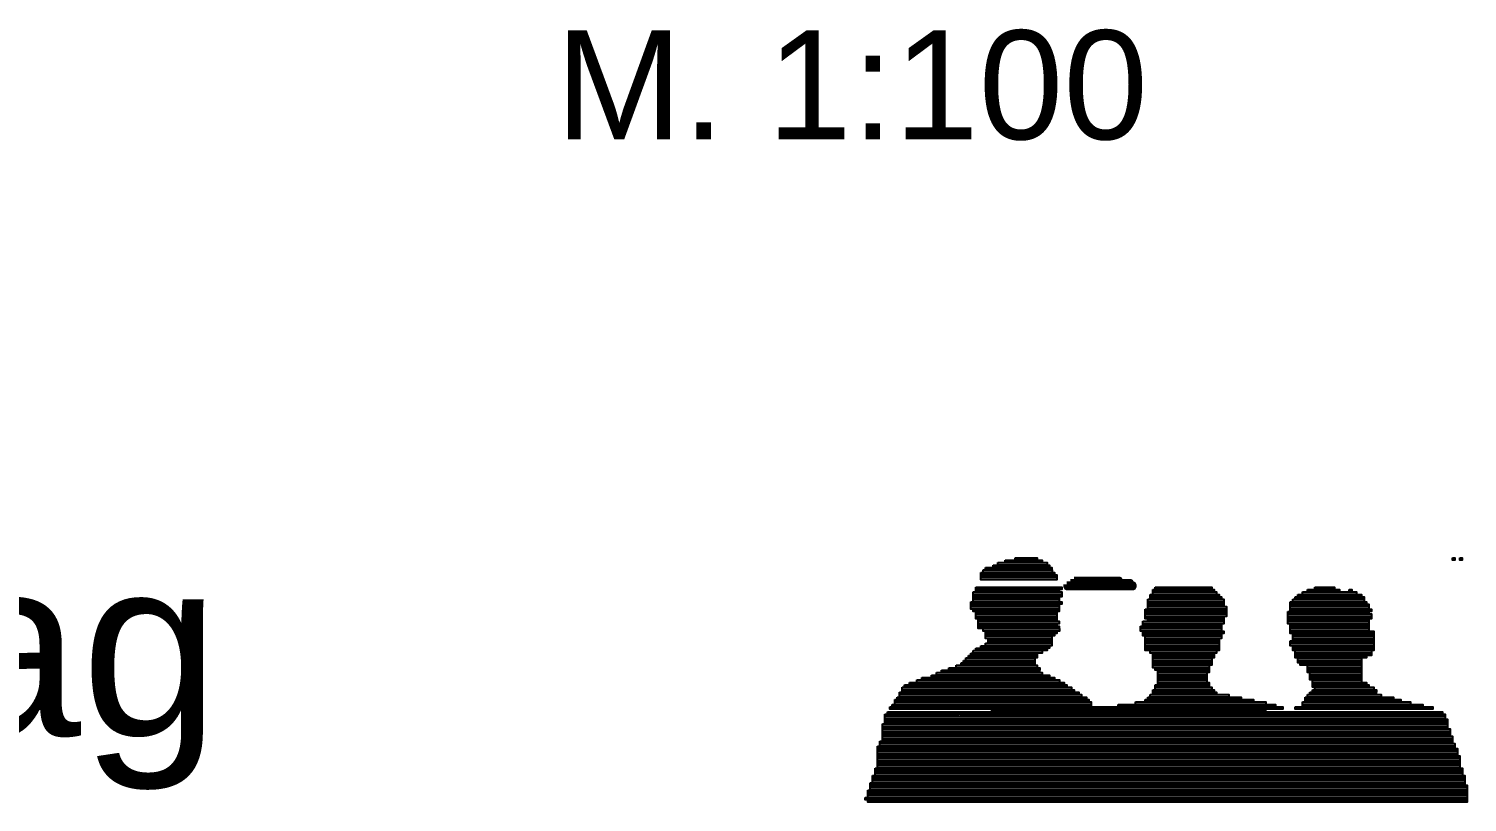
# Model space of a CAD drawing. Header units: millimetres. Extents: x 7 to 41668, y 3977 to 28530.
# Drawn here: x 37657 to 41343, y 9532 to 11515 of the extents above; entities that cross this region are included whole.
import ezdxf

# ---------------------------------------------------------------- set-up
doc = ezdxf.new("R2010")
doc.units = ezdxf.units.MM
doc.header["$LTSCALE"] = 50
doc.layers.add('12_Plankopf', color=140, linetype='Continuous')
doc.styles.add('PLAN', font='arial.ttf')

msp = doc.modelspace()

# ---------------------------------------------------------------- hatches: boundary and pattern name
at = {"layer": '12_Plankopf'}
for points in [[(40127.8, 10139.7), (40272.6, 10139.7), (40272.6, 10133.4), (40127.8, 10133.4)], [(40140.5, 10146), (40266.3, 10146), (40266.3, 10139.7), (40140.5, 10139.7)], [(40159.2, 10152.2), (40253.6, 10152.2), (40253.6, 10146), (40159.2, 10146)], [(40184.6, 10158.5), (40241.2, 10158.5), (40241.2, 10152.2), (40184.6, 10152.2)], [(41305, 10158.5), (41311.3, 10158.5), (41311.3, 10152.2), (41305, 10152.2)], [(41323.7, 10158.5), (41330, 10158.5), (41330, 10152.2), (41323.7, 10152.2)], [(40096.4, 10120.9), (40285.2, 10120.9), (40285.2, 10114.6), (40096.4, 10114.6)], [(40096.4, 10114.6), (40291.5, 10114.6), (40291.5, 10108.4), (40096.4, 10108.4)], [(40096.4, 10108.4), (40291.5, 10108.4), (40291.5, 10102.1), (40096.4, 10102.1)], [(40102.7, 10127.2), (40279, 10127.2), (40279, 10120.9), (40102.7, 10120.9)], [(40108.7, 10133.4), (40278.7, 10133.4), (40278.7, 10127.2), (40108.7, 10127.2)], [(40077.3, 10070.7), (40303.9, 10070.7), (40303.9, 10064.5), (40077.3, 10064.5)], [(40077.3, 10064.5), (40303.9, 10064.5), (40303.9, 10058.2), (40077.3, 10058.2)], [(40083.7, 10083.2), (40304, 10083.2), (40304, 10077), (40083.7, 10077)], [(40083.7, 10077), (40297.7, 10077), (40297.7, 10070.7), (40083.7, 10070.7)], [(40530.6, 10064.5), (40706.9, 10064.5), (40706.9, 10058.2), (40530.6, 10058.2)], [(40537, 10077), (40694.4, 10077), (40694.4, 10070.7), (40537, 10070.7)], [(40537, 10070.7), (40700.7, 10070.7), (40700.7, 10064.5), (40537, 10064.5)], [(40543.3, 10083.2), (40688.1, 10083.2), (40688.1, 10077), (40543.3, 10077)], [(40908.5, 10064.5), (41072.1, 10064.5), (41072.1, 10058.2), (40908.5, 10058.2)], [(40920.8, 10070.7), (41059.3, 10070.7), (41059.3, 10064.5), (40920.8, 10064.5)], [(40933.5, 10077), (41015.4, 10077), (41015.4, 10070.7), (40933.5, 10070.7)], [(40952.6, 10083.2), (41002.9, 10083.2), (41002.9, 10077), (40952.6, 10077)], [(41040.4, 10077), (41046.7, 10077), (41046.7, 10070.7), (41040.4, 10070.7)], [(40071, 10045.7), (40303.9, 10045.7), (40303.9, 10039.4), (40071, 10039.4)], [(40071, 10039.4), (40297.6, 10039.4), (40297.6, 10033.1), (40071, 10033.1)], [(40071, 10033.1), (40297.6, 10033.1), (40297.6, 10026.8), (40071, 10026.8)], [(40077.3, 10058.2), (40297.6, 10058.2), (40297.6, 10051.9), (40077.3, 10051.9)], [(40077.3, 10051.9), (40297.6, 10051.9), (40297.6, 10045.7), (40077.3, 10045.7)], [(40077.3, 10026.8), (40297.6, 10026.8), (40297.6, 10020.5), (40077.3, 10020.5)], [(40517.9, 10026.8), (40725.7, 10026.8), (40725.7, 10020.5), (40517.9, 10020.5)], [(40524.3, 10051.9), (40719.4, 10051.9), (40719.4, 10045.7), (40524.3, 10045.7)], [(40524.3, 10045.7), (40719.4, 10045.7), (40719.4, 10039.4), (40524.3, 10039.4)], [(40524.3, 10039.4), (40719.4, 10039.4), (40719.4, 10033.1), (40524.3, 10033.1)], [(40524.3, 10033.1), (40725.7, 10033.1), (40725.7, 10026.8), (40524.3, 10026.8)], [(40530.6, 10058.2), (40713.2, 10058.2), (40713.2, 10051.9), (40530.6, 10051.9)], [(40889.4, 10045.7), (41084.6, 10045.7), (41084.6, 10039.4), (40889.4, 10039.4)], [(40889.4, 10039.4), (41090.8, 10039.4), (41090.8, 10033.1), (40889.4, 10033.1)], [(40889.4, 10033.1), (41090.8, 10033.1), (41090.8, 10026.8), (40889.4, 10026.8)], [(40889.4, 10026.8), (41097.1, 10026.8), (41097.1, 10020.5), (40889.4, 10020.5)], [(40895.8, 10051.9), (41078.3, 10051.9), (41078.3, 10045.7), (40895.8, 10045.7)], [(40902.1, 10058.2), (41078.3, 10058.2), (41078.3, 10051.9), (40902.1, 10051.9)], [(40083.7, 10020.5), (40291.4, 10020.5), (40291.4, 10014.3), (40083.7, 10014.3)], [(40083.7, 10014.3), (40291.4, 10014.3), (40291.4, 10008), (40083.7, 10008)], [(40083.7, 10008), (40291.4, 10008), (40291.4, 10001.8), (40083.7, 10001.8)], [(40090, 10001.8), (40291.5, 10001.8), (40291.5, 9995.5), (40090, 9995.5)], [(40090, 9995.5), (40297.7, 9995.5), (40297.7, 9989.2), (40090, 9989.2)], [(40090, 9989.2), (40291.5, 9989.2), (40291.5, 9982.9), (40090, 9982.9)], [(40511.6, 9995.5), (40719.3, 9995.5), (40719.3, 9989.2), (40511.6, 9989.2)], [(40511.6, 9989.2), (40713, 9989.2), (40713, 9982.9), (40511.6, 9982.9)], [(40517.9, 10020.5), (40725.7, 10020.5), (40725.7, 10014.3), (40517.9, 10014.3)], [(40517.9, 10014.3), (40725.7, 10014.3), (40725.7, 10008), (40517.9, 10008)], [(40517.9, 10008), (40719.4, 10008), (40719.4, 10001.8), (40517.9, 10001.8)], [(40524.3, 10001.8), (40719.4, 10001.8), (40719.4, 9995.5), (40524.3, 9995.5)], [(40883.1, 10020.5), (41090.8, 10020.5), (41090.8, 10014.3), (40883.1, 10014.3)], [(40883.1, 10014.3), (41097.1, 10014.3), (41097.1, 10008), (40883.1, 10008)], [(40883.1, 10008), (41097.1, 10008), (41097.1, 10001.8), (40883.1, 10001.8)], [(40883.1, 10001.8), (41090.8, 10001.8), (41090.8, 9995.5), (40883.1, 9995.5)], [(40883.1, 9995.5), (41090.8, 9995.5), (41090.8, 9989.2), (40883.1, 9989.2)], [(40889.4, 9989.2), (41090.8, 9989.2), (41090.8, 9982.9), (40889.4, 9982.9)], [(40090, 9982.9), (40297.7, 9982.9), (40297.7, 9976.7), (40090, 9976.7)], [(40102.7, 9976.7), (40297.9, 9976.7), (40297.9, 9970.4), (40102.7, 9970.4)], [(40108.7, 9970.4), (40291.3, 9970.4), (40291.3, 9964.1), (40108.7, 9964.1)], [(40108.7, 9964.1), (40285, 9964.1), (40285, 9957.9), (40108.7, 9957.9)], [(40108.7, 9957.9), (40278.7, 9957.9), (40278.7, 9951.6), (40108.7, 9951.6)], [(40115.1, 9951.6), (40278.7, 9951.6), (40278.7, 9945.3), (40115.1, 9945.3)], [(40505.6, 9982.9), (40713.3, 9982.9), (40713.3, 9976.7), (40505.6, 9976.7)], [(40505.6, 9976.7), (40713.3, 9976.7), (40713.3, 9970.4), (40505.6, 9970.4)], [(40511.6, 9970.4), (40719.3, 9970.4), (40719.3, 9964.1), (40511.6, 9964.1)], [(40511.6, 9964.1), (40713, 9964.1), (40713, 9957.9), (40511.6, 9957.9)], [(40517.9, 9957.9), (40713.1, 9957.9), (40713.1, 9951.6), (40517.9, 9951.6)], [(40517.9, 9951.6), (40706.8, 9951.6), (40706.8, 9945.3), (40517.9, 9945.3)], [(40889.4, 9982.9), (41090.8, 9982.9), (41090.8, 9976.7), (40889.4, 9976.7)], [(40889.4, 9976.7), (41090.8, 9976.7), (41090.8, 9970.4), (40889.4, 9970.4)], [(40889.4, 9970.4), (41103.5, 9970.4), (41103.5, 9964.1), (40889.4, 9964.1)], [(40895.8, 9964.1), (41103.5, 9964.1), (41103.5, 9957.9), (40895.8, 9957.9)], [(40895.8, 9957.9), (41103.5, 9957.9), (41103.5, 9951.6), (40895.8, 9951.6)], [(40895.8, 9951.6), (41103.5, 9951.6), (41103.5, 9945.3), (40895.8, 9945.3)], [(40071, 9914), (40240.9, 9914), (40240.9, 9907.7), (40071, 9907.7)], [(40077.3, 9920.3), (40253.6, 9920.3), (40253.6, 9914), (40077.3, 9914)], [(40083.7, 9926.5), (40266.2, 9926.5), (40266.2, 9920.3), (40083.7, 9920.3)], [(40096.4, 9932.8), (40272.6, 9932.8), (40272.6, 9926.5), (40096.4, 9926.5)], [(40108.7, 9939.1), (40278.7, 9939.1), (40278.7, 9932.8), (40108.7, 9932.8)], [(40115.1, 9945.3), (40278.7, 9945.3), (40278.7, 9939.1), (40115.1, 9939.1)], [(40517.9, 9945.3), (40706.8, 9945.3), (40706.8, 9939.1), (40517.9, 9939.1)], [(40517.9, 9939.1), (40706.8, 9939.1), (40706.8, 9932.8), (40517.9, 9932.8)], [(40517.9, 9932.8), (40706.8, 9932.8), (40706.8, 9926.5), (40517.9, 9926.5)], [(40517.9, 9926.5), (40706.8, 9926.5), (40706.8, 9920.3), (40517.9, 9920.3)], [(40530.6, 9920.3), (40700.6, 9920.3), (40700.6, 9914), (40530.6, 9914)], [(40537, 9914), (40694.4, 9914), (40694.4, 9907.7), (40537, 9907.7)], [(40889.4, 9945.3), (41103.5, 9945.3), (41103.5, 9939.1), (40889.4, 9939.1)], [(40889.4, 9939.1), (41103.5, 9939.1), (41103.5, 9932.8), (40889.4, 9932.8)], [(40895.8, 9932.8), (41103.5, 9932.8), (41103.5, 9926.5), (40895.8, 9926.5)], [(40895.8, 9926.5), (41103.5, 9926.5), (41103.5, 9920.3), (40895.8, 9920.3)], [(40902.1, 9920.3), (41097.2, 9920.3), (41097.2, 9914), (40902.1, 9914)], [(40902.1, 9914), (41097.2, 9914), (41097.2, 9907.7), (40902.1, 9907.7)], [(40033.2, 9882.6), (40240.9, 9882.6), (40240.9, 9876.4), (40033.2, 9876.4)], [(40045.9, 9888.9), (40234.8, 9888.9), (40234.8, 9882.6), (40045.9, 9882.6)], [(40052.3, 9895.1), (40234.8, 9895.1), (40234.8, 9888.9), (40052.3, 9888.9)], [(40058.6, 9901.4), (40234.9, 9901.4), (40234.9, 9895.1), (40058.6, 9895.1)], [(40065, 9907.7), (40241.2, 9907.7), (40241.2, 9901.4), (40065, 9901.4)], [(40537, 9907.7), (40694.4, 9907.7), (40694.4, 9901.4), (40537, 9901.4)], [(40537, 9901.4), (40688.1, 9901.4), (40688.1, 9895.1), (40537, 9895.1)], [(40537, 9895.1), (40688.1, 9895.1), (40688.1, 9888.9), (40537, 9888.9)], [(40537, 9888.9), (40688.1, 9888.9), (40688.1, 9882.6), (40537, 9882.6)], [(40537, 9882.6), (40681.8, 9882.6), (40681.8, 9876.4), (40537, 9876.4)], [(40902.1, 9907.7), (41084.7, 9907.7), (41084.7, 9901.4), (40902.1, 9901.4)], [(40908.5, 9901.4), (41072.1, 9901.4), (41072.1, 9895.1), (40908.5, 9895.1)], [(40908.5, 9895.1), (41072.1, 9895.1), (41072.1, 9888.9), (40908.5, 9888.9)], [(40914.5, 9888.9), (41071.8, 9888.9), (41071.8, 9882.6), (40914.5, 9882.6)], [(40933.5, 9882.6), (41072, 9882.6), (41072, 9876.4), (40933.5, 9876.4)], [(39932.7, 9845), (40297.8, 9845), (40297.8, 9838.7), (39932.7, 9838.7)], [(39945.4, 9851.3), (40285.3, 9851.3), (40285.3, 9845), (39945.4, 9845)], [(39970.4, 9857.6), (40272.6, 9857.6), (40272.6, 9851.3), (39970.4, 9851.3)], [(39983.1, 9863.8), (40253.8, 9863.8), (40253.8, 9857.6), (39983.1, 9857.6)], [(39995.5, 9870.1), (40247.3, 9870.1), (40247.3, 9863.8), (39995.5, 9863.8)], [(40014.5, 9876.4), (40247.5, 9876.4), (40247.5, 9870.1), (40014.5, 9870.1)], [(40543.3, 9876.4), (40681.8, 9876.4), (40681.8, 9870.1), (40543.3, 9870.1)], [(40549.7, 9870.1), (40681.9, 9870.1), (40681.9, 9863.8), (40549.7, 9863.8)], [(40549.7, 9863.8), (40675.6, 9863.8), (40675.6, 9857.6), (40549.7, 9857.6)], [(40549.7, 9857.6), (40675.6, 9857.6), (40675.6, 9851.3), (40549.7, 9851.3)], [(40549.7, 9851.3), (40675.6, 9851.3), (40675.6, 9845), (40549.7, 9845)], [(40549.7, 9845), (40675.6, 9845), (40675.6, 9838.7), (40549.7, 9838.7)], [(40933.5, 9876.4), (41072, 9876.4), (41072, 9870.1), (40933.5, 9870.1)], [(40933.5, 9870.1), (41072, 9870.1), (41072, 9863.8), (40933.5, 9863.8)], [(40939.9, 9863.8), (41072.1, 9863.8), (41072.1, 9857.6), (40939.9, 9857.6)], [(40939.9, 9857.6), (41072.1, 9857.6), (41072.1, 9851.3), (40939.9, 9851.3)], [(40939.9, 9851.3), (41072.1, 9851.3), (41072.1, 9845), (40939.9, 9845)], [(40946.2, 9845), (41072.1, 9845), (41072.1, 9838.7), (40946.2, 9838.7)], [(39888.6, 9813.7), (40348.1, 9813.7), (40348.1, 9807.4), (39888.6, 9807.4)], [(39888.6, 9807.4), (40354.4, 9807.4), (40354.4, 9801.1), (39888.6, 9801.1)], [(39894.9, 9826.2), (40329.3, 9826.2), (40329.3, 9819.9), (39894.9, 9819.9)], [(39894.9, 9819.9), (40335.6, 9819.9), (40335.6, 9813.7), (39894.9, 9813.7)], [(39901.3, 9832.5), (40316.8, 9832.5), (40316.8, 9826.2), (39901.3, 9826.2)], [(39913.6, 9838.7), (40310.2, 9838.7), (40310.2, 9832.5), (39913.6, 9832.5)], [(40530.6, 9807.4), (40732.1, 9807.4), (40732.1, 9801.1), (40530.6, 9801.1)], [(40537, 9819.9), (40694.4, 9819.9), (40694.4, 9813.7), (40537, 9813.7)], [(40537, 9813.7), (40700.7, 9813.7), (40700.7, 9807.4), (40537, 9807.4)], [(40543.3, 9832.5), (40681.8, 9832.5), (40681.8, 9826.2), (40543.3, 9826.2)], [(40543.3, 9826.2), (40688.1, 9826.2), (40688.1, 9819.9), (40543.3, 9819.9)], [(40549.7, 9838.7), (40681.9, 9838.7), (40681.9, 9832.5), (40549.7, 9832.5)], [(40933.5, 9807.4), (41122.3, 9807.4), (41122.3, 9801.1), (40933.5, 9801.1)], [(40939.9, 9813.7), (41109.8, 9813.7), (41109.8, 9807.4), (40939.9, 9807.4)], [(40946.2, 9838.7), (41084.7, 9838.7), (41084.7, 9832.5), (40946.2, 9832.5)], [(40946.2, 9832.5), (41091, 9832.5), (41091, 9826.2), (40946.2, 9826.2)], [(40946.2, 9819.9), (41109.9, 9819.9), (41109.9, 9813.7), (40946.2, 9813.7)], [(40952.6, 9826.2), (41103.6, 9826.2), (41103.6, 9819.9), (40952.6, 9819.9)], [(39863.5, 9776), (40379.7, 9776), (40379.7, 9769.8), (39863.5, 9769.8)], [(39869.5, 9782.3), (40033.2, 9782.3), (40033.2, 9776), (39869.5, 9776)], [(39875.9, 9794.8), (40373.2, 9794.8), (40373.2, 9788.6), (39875.9, 9788.6)], [(39875.9, 9788.6), (40379.5, 9788.6), (40379.5, 9782.3), (39875.9, 9782.3)], [(39882.2, 9801.1), (40367, 9801.1), (40367, 9794.8), (39882.2, 9794.8)], [(40039.6, 9782.3), (40379.5, 9782.3), (40379.5, 9776), (40039.6, 9776)], [(40430.1, 9776), (40870.7, 9776), (40870.7, 9769.8), (40430.1, 9769.8)], [(40448.8, 9782.3), (40851.6, 9782.3), (40851.6, 9776), (40448.8, 9776)], [(40492.9, 9788.6), (40826.5, 9788.6), (40826.5, 9782.3), (40492.9, 9782.3)], [(40517.9, 9794.8), (40794.9, 9794.8), (40794.9, 9788.6), (40517.9, 9788.6)], [(40524.3, 9801.1), (40763.5, 9801.1), (40763.5, 9794.8), (40524.3, 9794.8)], [(40902.1, 9776), (41254.6, 9776), (41254.6, 9769.8), (40902.1, 9769.8)], [(40920.8, 9788.6), (41197.8, 9788.6), (41197.8, 9782.3), (40920.8, 9782.3)], [(40920.8, 9782.3), (41229.3, 9782.3), (41229.3, 9776), (40920.8, 9776)], [(40927.2, 9801.1), (41153.8, 9801.1), (41153.8, 9794.8), (40927.2, 9794.8)], [(40927.2, 9794.8), (41172.7, 9794.8), (41172.7, 9788.6), (40927.2, 9788.6)], [(39844.5, 9732.2), (41292.3, 9732.2), (41292.3, 9725.9), (39844.5, 9725.9)], [(39850.8, 9751), (41286.1, 9751), (41286.1, 9744.7), (39850.8, 9744.7)], [(39850.8, 9744.7), (41292.4, 9744.7), (41292.4, 9738.4), (39850.8, 9738.4)], [(39850.8, 9738.4), (41292.4, 9738.4), (41292.4, 9732.2), (39850.8, 9732.2)], [(39857.2, 9763.5), (41279.8, 9763.5), (41279.8, 9757.2), (39857.2, 9757.2)], [(39844.5, 9725.9), (41292.3, 9725.9), (41292.3, 9719.6), (39844.5, 9719.6)], [(39844.5, 9719.6), (41298.6, 9719.6), (41298.6, 9713.3), (39844.5, 9713.3)], [(39844.5, 9713.3), (41298.6, 9713.3), (41298.6, 9707.1), (39844.5, 9707.1)], [(39844.5, 9707.1), (41298.6, 9707.1), (41298.6, 9700.8), (39844.5, 9700.8)], [(39844.5, 9700.8), (41304.9, 9700.8), (41304.9, 9694.5), (39844.5, 9694.5)], [(39844.5, 9694.5), (41304.9, 9694.5), (41304.9, 9688.3), (39844.5, 9688.3)], [(39831.8, 9675.7), (41311.1, 9675.7), (41311.1, 9669.5), (39831.8, 9669.5)], [(39831.8, 9669.4), (41317.4, 9669.4), (41317.4, 9663.1), (39831.8, 9663.1)], [(39831.8, 9663.2), (41317.4, 9663.2), (41317.4, 9656.9), (39831.8, 9656.9)], [(39831.8, 9656.9), (41317.4, 9656.9), (41317.4, 9650.6), (39831.8, 9650.6)], [(39838.1, 9688.3), (41304.9, 9688.3), (41304.9, 9682), (39838.1, 9682)], [(39838.1, 9682), (41311.2, 9682), (41311.2, 9675.7), (39838.1, 9675.7)], [(39825.8, 9619.3), (41330.3, 9619.3), (41330.3, 9613), (39825.8, 9613)], [(39831.8, 9650.6), (41323.7, 9650.6), (41323.7, 9644.4), (39831.8, 9644.4)], [(39831.8, 9644.4), (41323.7, 9644.4), (41323.7, 9638.1), (39831.8, 9638.1)], [(39831.8, 9638.1), (41323.7, 9638.1), (41323.7, 9631.8), (39831.8, 9631.8)], [(39831.8, 9631.8), (41323.7, 9631.8), (41323.7, 9625.6), (39831.8, 9625.6)], [(39831.8, 9625.5), (41323.7, 9625.5), (41323.7, 9619.3), (39831.8, 9619.3)], [(39813.1, 9581.7), (41336.5, 9581.7), (41336.5, 9575.4), (39813.1, 9575.4)], [(39819.4, 9600.5), (41336.5, 9600.5), (41336.5, 9594.2), (39819.4, 9594.2)], [(39819.4, 9594.2), (41336.5, 9594.2), (41336.5, 9587.9), (39819.4, 9587.9)], [(39819.4, 9587.9), (41336.5, 9587.9), (41336.5, 9581.7), (39819.4, 9581.7)], [(39825.8, 9613), (41330.3, 9613), (41330.3, 9606.7), (39825.8, 9606.7)], [(39825.8, 9606.7), (41330.3, 9606.7), (41330.3, 9600.5), (39825.8, 9600.5)], [(39806.7, 9562.9), (41342.7, 9562.9), (41342.7, 9556.6), (39806.7, 9556.6)], [(39806.7, 9556.6), (41342.7, 9556.6), (41342.7, 9550.3), (39806.7, 9550.3)], [(39806.7, 9550.3), (41342.7, 9550.3), (41342.7, 9544), (39806.7, 9544)], [(39813.1, 9575.4), (41342.7, 9575.4), (41342.7, 9569.1), (39813.1, 9569.1)], [(39813.1, 9569.1), (41342.7, 9569.1), (41342.7, 9562.9), (39813.1, 9562.9)], [(39800.4, 9544.1), (41342.6, 9544.1), (41342.6, 9537.8), (39800.4, 9537.8)], [(39806.7, 9537.8), (41342.7, 9537.8), (41342.7, 9531.5), (39806.7, 9531.5)]]:
    msp.add_hatch(color=7, dxfattribs=at).paths.add_polyline_path(points)

# ---------------------------------------------------------------- linework, layer by layer
for points in [[(40127.8, 10139.7), (40272.6, 10139.7), (40272.6, 10133.4), (40127.8, 10133.4)], [(40140.5, 10146), (40266.3, 10146), (40266.3, 10139.7), (40140.5, 10139.7)], [(40159.2, 10152.2), (40253.6, 10152.2), (40253.6, 10146), (40159.2, 10146)], [(40184.6, 10158.5), (40241.2, 10158.5), (40241.2, 10152.2), (40184.6, 10152.2)], [(41305, 10158.5), (41311.3, 10158.5), (41311.3, 10152.2), (41305, 10152.2)], [(41323.7, 10158.5), (41330, 10158.5), (41330, 10152.2), (41323.7, 10152.2)], [(40096.4, 10120.9), (40285.2, 10120.9), (40285.2, 10114.6), (40096.4, 10114.6)], [(40096.4, 10114.6), (40291.5, 10114.6), (40291.5, 10108.4), (40096.4, 10108.4)], [(40096.4, 10108.4), (40291.5, 10108.4), (40291.5, 10102.1), (40096.4, 10102.1)], [(40102.7, 10127.2), (40279, 10127.2), (40279, 10120.9), (40102.7, 10120.9)], [(40108.7, 10133.4), (40278.7, 10133.4), (40278.7, 10127.2), (40108.7, 10127.2)], [(40077.3, 10070.7), (40303.9, 10070.7), (40303.9, 10064.5), (40077.3, 10064.5)], [(40077.3, 10064.5), (40303.9, 10064.5), (40303.9, 10058.2), (40077.3, 10058.2)], [(40083.7, 10083.2), (40304, 10083.2), (40304, 10077), (40083.7, 10077)], [(40083.7, 10077), (40297.7, 10077), (40297.7, 10070.7), (40083.7, 10070.7)], [(40530.6, 10064.5), (40706.9, 10064.5), (40706.9, 10058.2), (40530.6, 10058.2)], [(40537, 10077), (40694.4, 10077), (40694.4, 10070.7), (40537, 10070.7)], [(40537, 10070.7), (40700.7, 10070.7), (40700.7, 10064.5), (40537, 10064.5)], [(40543.3, 10083.2), (40688.1, 10083.2), (40688.1, 10077), (40543.3, 10077)], [(40908.5, 10064.5), (41072.1, 10064.5), (41072.1, 10058.2), (40908.5, 10058.2)], [(40920.8, 10070.7), (41059.3, 10070.7), (41059.3, 10064.5), (40920.8, 10064.5)], [(40933.5, 10077), (41015.4, 10077), (41015.4, 10070.7), (40933.5, 10070.7)], [(40952.6, 10083.2), (41002.9, 10083.2), (41002.9, 10077), (40952.6, 10077)], [(41040.4, 10077), (41046.7, 10077), (41046.7, 10070.7), (41040.4, 10070.7)], [(40071, 10045.7), (40303.9, 10045.7), (40303.9, 10039.4), (40071, 10039.4)], [(40071, 10039.4), (40297.6, 10039.4), (40297.6, 10033.1), (40071, 10033.1)], [(40071, 10033.1), (40297.6, 10033.1), (40297.6, 10026.8), (40071, 10026.8)], [(40077.3, 10058.2), (40297.6, 10058.2), (40297.6, 10051.9), (40077.3, 10051.9)], [(40077.3, 10051.9), (40297.6, 10051.9), (40297.6, 10045.7), (40077.3, 10045.7)], [(40077.3, 10026.8), (40297.6, 10026.8), (40297.6, 10020.5), (40077.3, 10020.5)], [(40517.9, 10026.8), (40725.7, 10026.8), (40725.7, 10020.5), (40517.9, 10020.5)], [(40524.3, 10051.9), (40719.4, 10051.9), (40719.4, 10045.7), (40524.3, 10045.7)], [(40524.3, 10045.7), (40719.4, 10045.7), (40719.4, 10039.4), (40524.3, 10039.4)], [(40524.3, 10039.4), (40719.4, 10039.4), (40719.4, 10033.1), (40524.3, 10033.1)], [(40524.3, 10033.1), (40725.7, 10033.1), (40725.7, 10026.8), (40524.3, 10026.8)], [(40530.6, 10058.2), (40713.2, 10058.2), (40713.2, 10051.9), (40530.6, 10051.9)], [(40889.4, 10045.7), (41084.6, 10045.7), (41084.6, 10039.4), (40889.4, 10039.4)], [(40889.4, 10039.4), (41090.8, 10039.4), (41090.8, 10033.1), (40889.4, 10033.1)], [(40889.4, 10033.1), (41090.8, 10033.1), (41090.8, 10026.8), (40889.4, 10026.8)], [(40889.4, 10026.8), (41097.1, 10026.8), (41097.1, 10020.5), (40889.4, 10020.5)], [(40895.8, 10051.9), (41078.3, 10051.9), (41078.3, 10045.7), (40895.8, 10045.7)], [(40902.1, 10058.2), (41078.3, 10058.2), (41078.3, 10051.9), (40902.1, 10051.9)], [(40083.7, 10020.5), (40291.4, 10020.5), (40291.4, 10014.3), (40083.7, 10014.3)], [(40083.7, 10014.3), (40291.4, 10014.3), (40291.4, 10008), (40083.7, 10008)], [(40083.7, 10008), (40291.4, 10008), (40291.4, 10001.8), (40083.7, 10001.8)], [(40090, 10001.8), (40291.5, 10001.8), (40291.5, 9995.5), (40090, 9995.5)], [(40090, 9995.5), (40297.7, 9995.5), (40297.7, 9989.2), (40090, 9989.2)], [(40090, 9989.2), (40291.5, 9989.2), (40291.5, 9982.9), (40090, 9982.9)], [(40511.6, 9995.5), (40719.3, 9995.5), (40719.3, 9989.2), (40511.6, 9989.2)], [(40511.6, 9989.2), (40713, 9989.2), (40713, 9982.9), (40511.6, 9982.9)], [(40517.9, 10020.5), (40725.7, 10020.5), (40725.7, 10014.3), (40517.9, 10014.3)], [(40517.9, 10014.3), (40725.7, 10014.3), (40725.7, 10008), (40517.9, 10008)], [(40517.9, 10008), (40719.4, 10008), (40719.4, 10001.8), (40517.9, 10001.8)], [(40524.3, 10001.8), (40719.4, 10001.8), (40719.4, 9995.5), (40524.3, 9995.5)], [(40883.1, 10020.5), (41090.8, 10020.5), (41090.8, 10014.3), (40883.1, 10014.3)], [(40883.1, 10014.3), (41097.1, 10014.3), (41097.1, 10008), (40883.1, 10008)], [(40883.1, 10008), (41097.1, 10008), (41097.1, 10001.8), (40883.1, 10001.8)], [(40883.1, 10001.8), (41090.8, 10001.8), (41090.8, 9995.5), (40883.1, 9995.5)], [(40883.1, 9995.5), (41090.8, 9995.5), (41090.8, 9989.2), (40883.1, 9989.2)], [(40889.4, 9989.2), (41090.8, 9989.2), (41090.8, 9982.9), (40889.4, 9982.9)], [(40090, 9982.9), (40297.7, 9982.9), (40297.7, 9976.7), (40090, 9976.7)], [(40102.7, 9976.7), (40297.9, 9976.7), (40297.9, 9970.4), (40102.7, 9970.4)], [(40108.7, 9970.4), (40291.3, 9970.4), (40291.3, 9964.1), (40108.7, 9964.1)], [(40108.7, 9964.1), (40285, 9964.1), (40285, 9957.9), (40108.7, 9957.9)], [(40108.7, 9957.9), (40278.7, 9957.9), (40278.7, 9951.6), (40108.7, 9951.6)], [(40115.1, 9951.6), (40278.7, 9951.6), (40278.7, 9945.3), (40115.1, 9945.3)], [(40505.6, 9982.9), (40713.3, 9982.9), (40713.3, 9976.7), (40505.6, 9976.7)], [(40505.6, 9976.7), (40713.3, 9976.7), (40713.3, 9970.4), (40505.6, 9970.4)], [(40511.6, 9970.4), (40719.3, 9970.4), (40719.3, 9964.1), (40511.6, 9964.1)], [(40511.6, 9964.1), (40713, 9964.1), (40713, 9957.9), (40511.6, 9957.9)], [(40517.9, 9957.9), (40713.1, 9957.9), (40713.1, 9951.6), (40517.9, 9951.6)], [(40517.9, 9951.6), (40706.8, 9951.6), (40706.8, 9945.3), (40517.9, 9945.3)], [(40889.4, 9982.9), (41090.8, 9982.9), (41090.8, 9976.7), (40889.4, 9976.7)], [(40889.4, 9976.7), (41090.8, 9976.7), (41090.8, 9970.4), (40889.4, 9970.4)], [(40889.4, 9970.4), (41103.5, 9970.4), (41103.5, 9964.1), (40889.4, 9964.1)], [(40895.8, 9964.1), (41103.5, 9964.1), (41103.5, 9957.9), (40895.8, 9957.9)], [(40895.8, 9957.9), (41103.5, 9957.9), (41103.5, 9951.6), (40895.8, 9951.6)], [(40895.8, 9951.6), (41103.5, 9951.6), (41103.5, 9945.3), (40895.8, 9945.3)], [(40071, 9914), (40240.9, 9914), (40240.9, 9907.7), (40071, 9907.7)], [(40077.3, 9920.3), (40253.6, 9920.3), (40253.6, 9914), (40077.3, 9914)], [(40083.7, 9926.5), (40266.2, 9926.5), (40266.2, 9920.3), (40083.7, 9920.3)], [(40096.4, 9932.8), (40272.6, 9932.8), (40272.6, 9926.5), (40096.4, 9926.5)], [(40108.7, 9939.1), (40278.7, 9939.1), (40278.7, 9932.8), (40108.7, 9932.8)], [(40115.1, 9945.3), (40278.7, 9945.3), (40278.7, 9939.1), (40115.1, 9939.1)], [(40517.9, 9945.3), (40706.8, 9945.3), (40706.8, 9939.1), (40517.9, 9939.1)], [(40517.9, 9939.1), (40706.8, 9939.1), (40706.8, 9932.8), (40517.9, 9932.8)], [(40517.9, 9932.8), (40706.8, 9932.8), (40706.8, 9926.5), (40517.9, 9926.5)], [(40517.9, 9926.5), (40706.8, 9926.5), (40706.8, 9920.3), (40517.9, 9920.3)], [(40530.6, 9920.3), (40700.6, 9920.3), (40700.6, 9914), (40530.6, 9914)], [(40537, 9914), (40694.4, 9914), (40694.4, 9907.7), (40537, 9907.7)], [(40889.4, 9945.3), (41103.5, 9945.3), (41103.5, 9939.1), (40889.4, 9939.1)], [(40889.4, 9939.1), (41103.5, 9939.1), (41103.5, 9932.8), (40889.4, 9932.8)], [(40895.8, 9932.8), (41103.5, 9932.8), (41103.5, 9926.5), (40895.8, 9926.5)], [(40895.8, 9926.5), (41103.5, 9926.5), (41103.5, 9920.3), (40895.8, 9920.3)], [(40902.1, 9920.3), (41097.2, 9920.3), (41097.2, 9914), (40902.1, 9914)], [(40902.1, 9914), (41097.2, 9914), (41097.2, 9907.7), (40902.1, 9907.7)], [(40033.2, 9882.6), (40240.9, 9882.6), (40240.9, 9876.4), (40033.2, 9876.4)], [(40045.9, 9888.9), (40234.8, 9888.9), (40234.8, 9882.6), (40045.9, 9882.6)], [(40052.3, 9895.1), (40234.8, 9895.1), (40234.8, 9888.9), (40052.3, 9888.9)], [(40058.6, 9901.4), (40234.9, 9901.4), (40234.9, 9895.1), (40058.6, 9895.1)], [(40065, 9907.7), (40241.2, 9907.7), (40241.2, 9901.4), (40065, 9901.4)], [(40537, 9907.7), (40694.4, 9907.7), (40694.4, 9901.4), (40537, 9901.4)], [(40537, 9901.4), (40688.1, 9901.4), (40688.1, 9895.1), (40537, 9895.1)], [(40537, 9895.1), (40688.1, 9895.1), (40688.1, 9888.9), (40537, 9888.9)], [(40537, 9888.9), (40688.1, 9888.9), (40688.1, 9882.6), (40537, 9882.6)], [(40537, 9882.6), (40681.8, 9882.6), (40681.8, 9876.4), (40537, 9876.4)], [(40902.1, 9907.7), (41084.7, 9907.7), (41084.7, 9901.4), (40902.1, 9901.4)], [(40908.5, 9901.4), (41072.1, 9901.4), (41072.1, 9895.1), (40908.5, 9895.1)], [(40908.5, 9895.1), (41072.1, 9895.1), (41072.1, 9888.9), (40908.5, 9888.9)], [(40914.5, 9888.9), (41071.8, 9888.9), (41071.8, 9882.6), (40914.5, 9882.6)], [(40933.5, 9882.6), (41072, 9882.6), (41072, 9876.4), (40933.5, 9876.4)], [(39932.7, 9845), (40297.8, 9845), (40297.8, 9838.7), (39932.7, 9838.7)], [(39945.4, 9851.3), (40285.3, 9851.3), (40285.3, 9845), (39945.4, 9845)], [(39970.4, 9857.6), (40272.6, 9857.6), (40272.6, 9851.3), (39970.4, 9851.3)], [(39983.1, 9863.8), (40253.8, 9863.8), (40253.8, 9857.6), (39983.1, 9857.6)], [(39995.5, 9870.1), (40247.3, 9870.1), (40247.3, 9863.8), (39995.5, 9863.8)], [(40014.5, 9876.4), (40247.5, 9876.4), (40247.5, 9870.1), (40014.5, 9870.1)], [(40543.3, 9876.4), (40681.8, 9876.4), (40681.8, 9870.1), (40543.3, 9870.1)], [(40549.7, 9870.1), (40681.9, 9870.1), (40681.9, 9863.8), (40549.7, 9863.8)], [(40549.7, 9863.8), (40675.6, 9863.8), (40675.6, 9857.6), (40549.7, 9857.6)], [(40549.7, 9857.6), (40675.6, 9857.6), (40675.6, 9851.3), (40549.7, 9851.3)], [(40549.7, 9851.3), (40675.6, 9851.3), (40675.6, 9845), (40549.7, 9845)], [(40549.7, 9845), (40675.6, 9845), (40675.6, 9838.7), (40549.7, 9838.7)], [(40933.5, 9876.4), (41072, 9876.4), (41072, 9870.1), (40933.5, 9870.1)], [(40933.5, 9870.1), (41072, 9870.1), (41072, 9863.8), (40933.5, 9863.8)], [(40939.9, 9863.8), (41072.1, 9863.8), (41072.1, 9857.6), (40939.9, 9857.6)], [(40939.9, 9857.6), (41072.1, 9857.6), (41072.1, 9851.3), (40939.9, 9851.3)], [(40939.9, 9851.3), (41072.1, 9851.3), (41072.1, 9845), (40939.9, 9845)], [(40946.2, 9845), (41072.1, 9845), (41072.1, 9838.7), (40946.2, 9838.7)], [(39888.6, 9813.7), (40348.1, 9813.7), (40348.1, 9807.4), (39888.6, 9807.4)], [(39888.6, 9807.4), (40354.4, 9807.4), (40354.4, 9801.1), (39888.6, 9801.1)], [(39894.9, 9826.2), (40329.3, 9826.2), (40329.3, 9819.9), (39894.9, 9819.9)], [(39894.9, 9819.9), (40335.6, 9819.9), (40335.6, 9813.7), (39894.9, 9813.7)], [(39901.3, 9832.5), (40316.8, 9832.5), (40316.8, 9826.2), (39901.3, 9826.2)], [(39913.6, 9838.7), (40310.2, 9838.7), (40310.2, 9832.5), (39913.6, 9832.5)], [(40530.6, 9807.4), (40732.1, 9807.4), (40732.1, 9801.1), (40530.6, 9801.1)], [(40537, 9819.9), (40694.4, 9819.9), (40694.4, 9813.7), (40537, 9813.7)], [(40537, 9813.7), (40700.7, 9813.7), (40700.7, 9807.4), (40537, 9807.4)], [(40543.3, 9832.5), (40681.8, 9832.5), (40681.8, 9826.2), (40543.3, 9826.2)], [(40543.3, 9826.2), (40688.1, 9826.2), (40688.1, 9819.9), (40543.3, 9819.9)], [(40549.7, 9838.7), (40681.9, 9838.7), (40681.9, 9832.5), (40549.7, 9832.5)], [(40933.5, 9807.4), (41122.3, 9807.4), (41122.3, 9801.1), (40933.5, 9801.1)], [(40939.9, 9813.7), (41109.8, 9813.7), (41109.8, 9807.4), (40939.9, 9807.4)], [(40946.2, 9838.7), (41084.7, 9838.7), (41084.7, 9832.5), (40946.2, 9832.5)], [(40946.2, 9832.5), (41091, 9832.5), (41091, 9826.2), (40946.2, 9826.2)], [(40946.2, 9819.9), (41109.9, 9819.9), (41109.9, 9813.7), (40946.2, 9813.7)], [(40952.6, 9826.2), (41103.6, 9826.2), (41103.6, 9819.9), (40952.6, 9819.9)], [(39863.5, 9776), (40379.7, 9776), (40379.7, 9769.8), (39863.5, 9769.8)], [(39869.5, 9782.3), (40033.2, 9782.3), (40033.2, 9776), (39869.5, 9776)], [(39875.9, 9794.8), (40373.2, 9794.8), (40373.2, 9788.6), (39875.9, 9788.6)], [(39875.9, 9788.6), (40379.5, 9788.6), (40379.5, 9782.3), (39875.9, 9782.3)], [(39882.2, 9801.1), (40367, 9801.1), (40367, 9794.8), (39882.2, 9794.8)], [(40039.6, 9782.3), (40379.5, 9782.3), (40379.5, 9776), (40039.6, 9776)], [(40430.1, 9776), (40870.7, 9776), (40870.7, 9769.8), (40430.1, 9769.8)], [(40448.8, 9782.3), (40851.6, 9782.3), (40851.6, 9776), (40448.8, 9776)], [(40492.9, 9788.6), (40826.5, 9788.6), (40826.5, 9782.3), (40492.9, 9782.3)], [(40517.9, 9794.8), (40794.9, 9794.8), (40794.9, 9788.6), (40517.9, 9788.6)], [(40524.3, 9801.1), (40763.5, 9801.1), (40763.5, 9794.8), (40524.3, 9794.8)], [(40902.1, 9776), (41254.6, 9776), (41254.6, 9769.8), (40902.1, 9769.8)], [(40920.8, 9788.6), (41197.8, 9788.6), (41197.8, 9782.3), (40920.8, 9782.3)], [(40920.8, 9782.3), (41229.3, 9782.3), (41229.3, 9776), (40920.8, 9776)], [(40927.2, 9801.1), (41153.8, 9801.1), (41153.8, 9794.8), (40927.2, 9794.8)], [(40927.2, 9794.8), (41172.7, 9794.8), (41172.7, 9788.6), (40927.2, 9788.6)], [(39844.5, 9732.2), (41292.3, 9732.2), (41292.3, 9725.9), (39844.5, 9725.9)], [(39850.8, 9757.2), (40039.7, 9757.2), (40039.7, 9751), (39850.8, 9751)], [(39850.8, 9751), (41286.1, 9751), (41286.1, 9744.7), (39850.8, 9744.7)], [(39850.8, 9744.7), (41292.4, 9744.7), (41292.4, 9738.4), (39850.8, 9738.4)], [(39850.8, 9738.4), (41292.4, 9738.4), (41292.4, 9732.2), (39850.8, 9732.2)], [(39857.2, 9763.5), (41279.8, 9763.5), (41279.8, 9757.2), (39857.2, 9757.2)], [(40045.9, 9757.2), (41286, 9757.2), (41286, 9751), (40045.9, 9751)], [(39844.5, 9725.9), (41292.3, 9725.9), (41292.3, 9719.6), (39844.5, 9719.6)], [(39844.5, 9719.6), (41298.6, 9719.6), (41298.6, 9713.3), (39844.5, 9713.3)], [(39844.5, 9713.3), (41298.6, 9713.3), (41298.6, 9707.1), (39844.5, 9707.1)], [(39844.5, 9707.1), (41298.6, 9707.1), (41298.6, 9700.8), (39844.5, 9700.8)], [(39844.5, 9700.8), (41304.9, 9700.8), (41304.9, 9694.5), (39844.5, 9694.5)], [(39844.5, 9694.5), (41304.9, 9694.5), (41304.9, 9688.3), (39844.5, 9688.3)], [(39831.8, 9675.7), (41311.1, 9675.7), (41311.1, 9669.5), (39831.8, 9669.5)], [(39831.8, 9669.4), (41317.4, 9669.4), (41317.4, 9663.1), (39831.8, 9663.1)], [(39831.8, 9663.2), (41317.4, 9663.2), (41317.4, 9656.9), (39831.8, 9656.9)], [(39831.8, 9656.9), (41317.4, 9656.9), (41317.4, 9650.6), (39831.8, 9650.6)], [(39838.1, 9688.3), (41304.9, 9688.3), (41304.9, 9682), (39838.1, 9682)], [(39838.1, 9682), (41311.2, 9682), (41311.2, 9675.7), (39838.1, 9675.7)], [(39825.8, 9619.3), (41330.3, 9619.3), (41330.3, 9613), (39825.8, 9613)], [(39831.8, 9650.6), (41323.7, 9650.6), (41323.7, 9644.4), (39831.8, 9644.4)], [(39831.8, 9644.4), (41323.7, 9644.4), (41323.7, 9638.1), (39831.8, 9638.1)], [(39831.8, 9638.1), (41323.7, 9638.1), (41323.7, 9631.8), (39831.8, 9631.8)], [(39831.8, 9631.8), (41323.7, 9631.8), (41323.7, 9625.6), (39831.8, 9625.6)], [(39831.8, 9625.5), (41323.7, 9625.5), (41323.7, 9619.3), (39831.8, 9619.3)], [(39813.1, 9581.7), (41336.5, 9581.7), (41336.5, 9575.4), (39813.1, 9575.4)], [(39819.4, 9600.5), (41336.5, 9600.5), (41336.5, 9594.2), (39819.4, 9594.2)], [(39819.4, 9594.2), (41336.5, 9594.2), (41336.5, 9587.9), (39819.4, 9587.9)], [(39819.4, 9587.9), (41336.5, 9587.9), (41336.5, 9581.7), (39819.4, 9581.7)], [(39825.8, 9613), (41330.3, 9613), (41330.3, 9606.7), (39825.8, 9606.7)], [(39825.8, 9606.7), (41330.3, 9606.7), (41330.3, 9600.5), (39825.8, 9600.5)], [(39806.7, 9562.9), (41342.7, 9562.9), (41342.7, 9556.6), (39806.7, 9556.6)], [(39806.7, 9556.6), (41342.7, 9556.6), (41342.7, 9550.3), (39806.7, 9550.3)], [(39806.7, 9550.3), (41342.7, 9550.3), (41342.7, 9544), (39806.7, 9544)], [(39813.1, 9575.4), (41342.7, 9575.4), (41342.7, 9569.1), (39813.1, 9569.1)], [(39813.1, 9569.1), (41342.7, 9569.1), (41342.7, 9562.9), (39813.1, 9562.9)], [(39800.4, 9544.1), (41342.6, 9544.1), (41342.6, 9537.8), (39800.4, 9537.8)], [(39806.7, 9537.8), (41342.7, 9537.8), (41342.7, 9531.5), (39806.7, 9531.5)]]:
    msp.add_lwpolyline(points, close=True, dxfattribs=at)
at = {"layer": '12_Plankopf', "lineweight": 211}
for points in [[(40335.6, 10102.1), (40452, 10102.1), (40452, 10095.8), (40335.6, 10095.8)], [(40316.7, 10089.6), (40486.7, 10089.6), (40486.7, 10083.3), (40316.7, 10083.3)], [(40326, 10095.8), (40480.2, 10095.8), (40480.2, 10089.5), (40326, 10089.5)], [(40130.9, 9769.8), (40820.2, 9769.8), (40820.2, 9763.5), (40130.9, 9763.5)]]:
    msp.add_lwpolyline(points, close=True, dxfattribs=at)

# ---------------------------------------------------------------- texts
at = {"layer": '12_Plankopf', "style": 'PLAN'}
for s, height, p in [('M. 1:100', 279.26, (39007.2, 11231.3)), ('Bauantrag', 456.97, (35201, 9701.1))]:
    msp.add_text(s, height=height, dxfattribs=at).set_placement(p)

doc.saveas('drawing.dxf')
